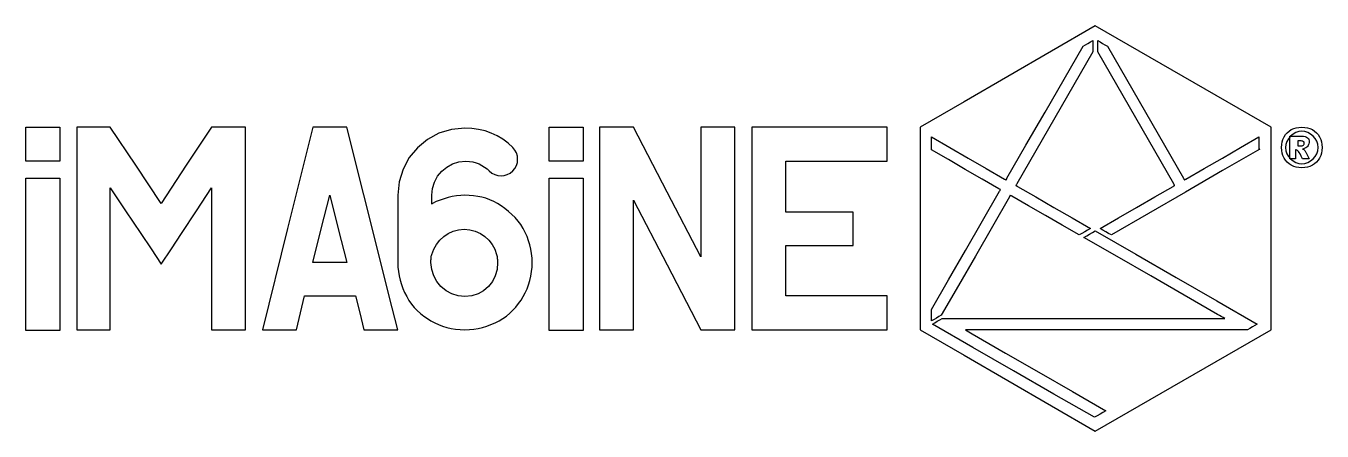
# Model space of a CAD drawing. Extents: x 1 to 46.2, y 1 to 15.1.
import ezdxf

# ---------------------------------------------------------------- set-up
doc = ezdxf.new("R2010")
doc.units = 0
doc.layers.add('Capa_1', color=7, linetype='CONTINUOUS')

msp = doc.modelspace()

# ---------------------------------------------------------------- linework, layer by layer
at = {"layer": 'Capa_1', "color": 7}
for points in [[(38.253334, 15.11111), (36.729334, 14.229166), (35.205334, 13.347221), (33.681334, 12.465277), (32.157334, 11.583332), (32.157334, 9.819444), (32.157334, 8.055552), (32.157334, 6.291663), (32.157334, 4.527774), (33.681334, 3.64583), (35.205334, 2.763885), (36.729334, 1.881941), (38.253334, 0.999996), (39.78439, 1.881941), (41.315446, 2.763885), (42.846501, 3.64583), (44.377557, 4.527774), (44.377557, 6.291663), (44.377557, 8.055552), (44.377557, 9.819444), (44.377557, 11.583332), (42.846501, 12.465277), (41.315446, 13.347221), (39.78439, 14.229166), (38.253334, 15.11111)], [(32.552446, 5.23333), (33.145112, 6.263441), (33.737779, 7.293552), (34.330446, 8.323666), (34.923112, 9.353777), (34.930168, 9.367888), (34.937223, 9.381999), (34.944279, 9.39611), (34.951334, 9.410221), (34.937223, 9.417277), (34.923112, 9.424332), (34.909001, 9.431388), (34.89489, 9.438444), (34.309279, 9.77711), (33.723668, 10.115777), (33.138057, 10.454444), (32.552446, 10.79311), (32.552446, 10.905999), (32.552446, 11.018888), (32.552446, 11.131777), (32.552446, 11.244666), (33.187446, 10.877777), (33.822446, 10.510888), (34.457446, 10.143999), (35.092446, 9.77711), (35.106557, 9.770055), (35.120668, 9.762999), (35.134779, 9.755944), (35.14889, 9.748888), (35.155946, 9.762999), (35.163001, 9.77711), (35.170057, 9.791221), (35.177112, 9.805332), (35.840334, 10.955388), (36.503557, 12.105444), (37.166779, 13.255499), (37.830001, 14.405555), (37.914668, 14.454944), (37.999334, 14.504332), (38.084001, 14.553721), (38.168668, 14.60311), (38.168668, 14.504332), (38.168668, 14.405555), (38.168668, 14.306777), (38.168668, 14.207999), (37.505446, 13.057944), (36.842223, 11.907888), (36.179001, 10.757832), (35.515779, 9.607777), (35.508723, 9.593666), (35.501668, 9.579555), (35.494612, 9.565444), (35.487557, 9.551332), (35.501668, 9.544277), (35.515779, 9.537221), (35.52989, 9.530166), (35.544001, 9.52311), (36.179001, 9.156221), (36.814001, 8.789332), (37.449001, 8.422444), (38.084001, 8.055555), (37.985223, 7.99911), (37.886446, 7.942666), (37.787668, 7.886221), (37.68889, 7.829777), (37.103279, 8.168444), (36.517668, 8.50711), (35.932057, 8.845777), (35.346446, 9.184444), (35.332334, 9.191499), (35.318223, 9.198555), (35.304112, 9.20561), (35.290001, 9.212666), (35.282946, 9.198555), (35.27589, 9.184444), (35.268834, 9.170332), (35.261779, 9.156221), (34.669112, 8.12611), (34.076446, 7.095996), (33.483779, 6.065885), (32.891112, 5.035774), (32.806446, 4.986385), (32.721779, 4.936996), (32.637112, 4.887607), (32.552446, 4.838218), (32.552446, 4.936996), (32.552446, 5.035774), (32.552446, 5.134552), (32.552446, 5.23333)], [(43.982446, 10.821332), (42.691279, 10.073444), (41.400112, 9.325555), (40.108946, 8.577666), (38.817779, 7.829777), (38.719001, 7.886221), (38.620223, 7.942666), (38.521446, 7.99911), (38.422668, 8.055555), (39.057668, 8.422444), (39.692668, 8.789332), (40.327668, 9.156221), (40.962668, 9.52311), (40.976779, 9.530166), (40.99089, 9.537221), (41.005001, 9.544277), (41.019112, 9.551332), (41.012057, 9.565444), (41.005001, 9.579555), (40.997946, 9.593666), (40.99089, 9.607777), (40.327668, 10.757832), (39.664446, 11.907888), (39.001223, 13.057944), (38.338001, 14.207999), (38.338001, 14.306777), (38.338001, 14.405555), (38.338001, 14.504332), (38.338001, 14.60311), (38.422668, 14.553721), (38.507334, 14.504332), (38.592001, 14.454944), (38.676668, 14.405555), (39.33989, 13.255499), (40.003112, 12.105444), (40.666334, 10.955388), (41.329557, 9.805332), (41.336612, 9.791221), (41.343668, 9.77711), (41.350723, 9.762999), (41.357779, 9.748888), (41.37189, 9.755944), (41.386001, 9.762999), (41.400112, 9.770055), (41.414223, 9.77711), (42.049223, 10.143999), (42.684223, 10.510888), (43.319223, 10.877777), (43.954223, 11.244666), (43.954223, 11.138832), (43.954223, 11.032999), (43.954223, 10.927166), (43.954223, 10.821332), (43.961279, 10.821332), (43.968334, 10.821332), (43.97539, 10.821332), (43.982446, 10.821332)], [(1, 11.583332), (1.592667, 11.583332), (2.185333, 11.583332), (2.185333, 10.990666), (2.185333, 10.397999), (1.592667, 10.397999), (1, 10.397999), (1, 10.990666), (1, 11.583332)], [(5.007556, 7.886221), (5.360333, 7.349996), (5.713111, 6.813774), (6.065889, 7.349996), (6.418667, 7.886221), (6.940778, 8.676444), (7.462889, 9.466666), (7.462889, 6.997218), (7.462889, 4.527774), (8.055556, 4.527774), (8.648222, 4.527774), (8.648222, 8.055555), (8.648222, 11.583332), (8.055556, 11.583332), (7.462889, 11.583332), (6.588, 10.256888), (5.713111, 8.930444), (4.824111, 10.256888), (3.935111, 11.583332), (3.356556, 11.583332), (2.778, 11.583332), (2.778, 8.055555), (2.778, 4.527774), (3.356556, 4.527774), (3.935111, 4.527774), (3.935111, 6.997218), (3.935111, 9.466666), (4.471333, 8.676444), (5.007556, 7.886221)], [(13.361333, 6.870218), (13.361333, 6.870218), (13.361333, 6.870218), (12.768667, 9.226774), (12.176, 11.583332), (11.583333, 11.583332), (10.990667, 11.583332), (10.115778, 8.055552), (9.240889, 4.527774), (9.833556, 4.527774), (10.426222, 4.527774), (10.567333, 5.120441), (10.708444, 5.713107), (11.597444, 5.713107), (12.486444, 5.713107), (12.627556, 5.120441), (12.768667, 4.527774), (13.361333, 4.527774), (13.954, 4.527774), (13.657667, 5.698996), (13.361333, 6.870218), (13.361333, 6.870218), (13.361333, 6.870218)], [(17.425333, 8.930444), (17.295798, 8.999292), (17.161632, 9.057884), (17.023497, 9.106556), (16.882056, 9.145638), (16.737968, 9.175458), (16.591896, 9.196342), (16.444501, 9.208619), (16.296444, 9.212654), (16.148388, 9.207462), (16.000993, 9.192363), (15.854921, 9.168007), (15.710833, 9.135043), (15.569391, 9.094144), (15.431257, 9.045966), (15.297091, 8.991175), (15.167556, 8.930432), (15.166342, 8.930376), (15.163144, 8.930094), (15.158623, 8.928965), (15.153442, 8.926989), (15.14826, 8.923631), (15.143739, 8.918607), (15.140541, 8.911608), (15.139328, 8.902295), (15.139328, 8.9411), (15.139328, 8.979906), (15.139328, 9.018711), (15.139328, 9.057517), (15.139328, 9.096322), (15.139328, 9.135128), (15.139328, 9.173934), (15.139328, 9.212739), (15.163635, 9.450037), (15.233254, 9.67179), (15.343221, 9.87304), (15.488577, 10.048822), (15.664359, 10.194178), (15.865608, 10.304146), (16.087362, 10.373765), (16.32466, 10.398064), (16.448959, 10.391601), (16.567636, 10.372918), (16.680359, 10.342985), (16.786799, 10.302803), (16.886624, 10.253357), (16.979504, 10.195646), (17.065108, 10.130658), (17.143105, 10.059386), (17.143105, 10.059386), (17.143105, 10.059386), (17.143105, 10.059386), (17.143105, 10.059386), (17.143105, 10.059386), (17.143105, 10.059386), (17.143105, 10.059386), (17.143105, 10.059386), (17.143105, 10.059386), (17.143105, 10.059386), (17.143105, 10.059386), (17.143105, 10.059386), (17.143105, 10.059386), (17.143105, 10.059386), (17.143105, 10.059386), (17.143105, 10.059386), (17.233835, 9.985303), (17.334487, 9.932386), (17.441753, 9.900636), (17.552327, 9.890053), (17.662901, 9.900636), (17.770168, 9.932386), (17.87082, 9.985303), (17.96155, 10.059386), (18.035634, 10.150115), (18.08855, 10.250767), (18.1203, 10.358034), (18.130884, 10.468608), (18.1203, 10.579183), (18.08855, 10.686447), (18.035634, 10.787102), (17.96155, 10.87783), (17.96155, 10.87783), (17.96155, 10.87783), (17.96155, 10.87783), (17.96155, 10.87783), (17.96155, 10.87783), (17.96155, 10.87783), (17.96155, 10.87783), (17.96155, 10.87783), (17.795083, 11.028478), (17.614063, 11.162257), (17.419815, 11.278177), (17.21366, 11.375247), (16.996922, 11.452472), (16.770924, 11.508862), (16.536988, 11.543423), (16.296438, 11.555164), (15.823054, 11.507759), (15.382743, 11.371719), (14.984766, 11.156305), (14.638382, 10.870775), (14.352853, 10.524392), (14.137438, 10.126414), (14.001398, 9.686102), (13.953993, 9.212719), (13.953993, 8.919914), (13.953993, 8.627108), (13.953993, 8.334303), (13.953993, 8.041497), (13.953993, 7.748689), (13.953993, 7.455883), (13.953993, 7.163078), (13.953993, 6.870272), (13.959229, 6.712849), (13.974717, 6.55805), (14.000128, 6.405932), (14.03513, 6.256439), (14.079393, 6.109599), (14.132585, 5.965383), (14.194377, 5.823849), (14.264436, 5.684939), (14.343646, 5.551335), (14.432446, 5.425633), (14.529846, 5.307918), (14.634853, 5.198105), (14.746474, 5.096251), (14.863717, 5.0023), (14.985591, 4.916335), (15.111103, 4.838272), (15.240748, 4.768225), (15.375686, 4.706418), (15.515915, 4.653219), (15.661436, 4.608967), (15.812248, 4.573971), (15.968353, 4.548571), (16.129748, 4.533049), (16.296436, 4.527687), (16.453863, 4.533049), (16.608644, 4.548571), (16.76078, 4.573971), (16.910269, 4.608967), (17.057113, 4.653219), (17.201311, 4.706418), (17.342863, 4.768225), (17.481769, 4.838272), (17.615384, 4.917492), (17.741061, 5.006279), (17.858801, 5.103674), (17.968604, 5.208689), (18.070469, 5.320308), (18.164395, 5.437543), (18.250386, 5.559435), (18.328437, 5.684939), (18.398496, 5.815749), (18.460288, 5.953501), (18.513479, 6.097181), (18.557743, 6.245855), (18.592744, 6.398481), (18.618144, 6.554099), (18.633638, 6.711691), (18.638887, 6.870272), (18.633638, 7.027696), (18.618144, 7.182495), (18.592744, 7.334612), (18.557743, 7.484105), (18.513479, 7.630951), (18.460288, 7.77515), (18.398496, 7.916701), (18.328437, 8.055608), (18.239856, 8.189277), (18.143669, 8.31534), (18.040206, 8.434128), (17.929798, 8.545969), (17.812774, 8.651196), (17.689467, 8.75014), (17.560207, 8.84313), (17.425333, 8.930444)], [(19.231554, 11.583332), (19.824221, 11.583332), (20.416887, 11.583332), (20.416887, 10.990666), (20.416887, 10.397999), (19.824221, 10.397999), (19.231554, 10.397999), (19.231554, 10.990666), (19.231554, 11.583332)], [(22.166668, 9.043332), (23.33789, 6.785552), (24.509112, 4.527774), (25.101779, 4.527774), (25.694446, 4.527774), (25.694446, 8.055552), (25.694446, 11.583332), (25.101779, 11.583332), (24.509112, 11.583332), (24.509112, 9.325552), (24.509112, 7.067774), (23.33789, 9.325552), (22.166668, 11.583332), (22.166668, 11.583332), (22.166668, 11.583332), (21.574001, 11.583332), (20.981334, 11.583332), (20.981334, 8.055552), (20.981334, 4.527774), (21.574001, 4.527774), (22.166668, 4.527774), (22.166668, 6.785552), (22.166668, 9.043332)], [(26.287112, 7.462885), (26.287112, 6.587996), (26.287112, 5.713107), (26.287112, 5.120441), (26.287112, 4.527774), (26.287112, 4.527774), (26.287112, 4.527774), (26.879779, 4.527774), (27.472446, 4.527774), (27.472446, 4.527774), (27.472446, 4.527774), (29.236334, 4.527774), (31.000223, 4.527774), (31.000223, 5.120441), (31.000223, 5.713107), (29.236334, 5.713107), (27.472446, 5.713107), (27.472446, 6.587996), (27.472446, 7.462885), (28.643668, 7.462885), (29.81489, 7.462885), (29.81489, 8.041444), (29.81489, 8.619999), (28.643668, 8.619999), (27.472446, 8.619999), (27.472446, 9.508999), (27.472446, 10.397999), (29.236334, 10.397999), (31.000223, 10.397999), (31.000223, 10.990666), (31.000223, 11.583332), (29.236334, 11.583332), (27.472446, 11.583332), (26.879779, 11.583332), (26.287112, 11.583332), (26.287112, 10.990666), (26.287112, 10.397999), (26.287112, 9.508999), (26.287112, 8.619999), (26.287112, 8.041444), (26.287112, 7.462885)], [(46.155557, 10.877777), (46.150251, 10.776795), (46.13439, 10.683749), (46.107946, 10.595995), (46.070904, 10.510888), (46.023279, 10.431513), (45.965071, 10.362721), (45.896279, 10.304513), (45.816904, 10.256888), (45.731797, 10.219846), (45.644043, 10.193402), (45.550997, 10.177541), (45.450015, 10.172235), (45.349033, 10.177541), (45.255987, 10.193402), (45.168233, 10.219846), (45.083126, 10.256888), (45.003751, 10.304513), (44.93496, 10.362721), (44.876751, 10.431513), (44.829126, 10.510888), (44.792085, 10.595995), (44.76564, 10.683749), (44.74978, 10.776795), (44.744474, 10.877777), (44.74978, 10.978759), (44.76564, 11.071805), (44.792085, 11.159559), (44.829126, 11.244666), (44.876751, 11.324041), (44.93496, 11.392832), (45.003751, 11.451041), (45.083126, 11.498666), (45.168233, 11.535707), (45.255987, 11.562152), (45.349033, 11.578013), (45.450015, 11.58329), (45.550997, 11.578013), (45.644043, 11.562152), (45.731797, 11.535707), (45.816904, 11.498666), (45.896279, 11.451041), (45.965071, 11.392832), (46.023279, 11.324041), (46.070904, 11.244666), (46.107946, 11.159559), (46.13439, 11.071805), (46.150251, 10.978759), (46.155557, 10.877777)], [(46.014446, 10.877777), (46.003862, 10.995074), (45.972112, 11.096499), (45.919196, 11.187338), (45.845112, 11.272888), (45.755594, 11.346971), (45.65814, 11.399888), (45.555394, 11.431638), (45.450001, 11.442221), (45.344608, 11.431638), (45.241862, 11.399888), (45.144408, 11.346971), (45.05489, 11.272888), (44.980807, 11.18337), (44.92789, 11.085916), (44.89614, 10.98317), (44.885557, 10.877777), (44.89614, 10.76048), (44.92789, 10.659055), (44.980807, 10.568216), (45.05489, 10.482666), (45.144408, 10.408582), (45.241862, 10.355666), (45.344608, 10.323916), (45.450001, 10.313332), (45.555394, 10.323916), (45.65814, 10.355666), (45.755594, 10.408582), (45.845112, 10.482666), (45.919196, 10.568216), (45.972112, 10.659055), (46.003862, 10.76048), (46.014446, 10.877777)], [(45.111334, 11.272888), (45.196001, 11.272888), (45.280668, 11.272888), (45.365334, 11.272888), (45.450001, 11.272888), (45.512618, 11.268034), (45.569946, 11.255249), (45.616687, 11.237159), (45.647557, 11.216444), (45.680187, 11.189999), (45.696951, 11.152958), (45.703132, 11.105333), (45.703979, 11.047124), (45.699124, 11.009199), (45.68634, 10.976569), (45.668249, 10.943935), (45.647534, 10.906013), (45.62109, 10.884847), (45.584048, 10.86368), (45.536423, 10.842513), (45.478215, 10.821347), (45.49893, 10.816944), (45.51702, 10.807235), (45.529805, 10.797527), (45.534659, 10.793124), (45.551423, 10.771958), (45.562882, 10.750791), (45.57434, 10.729624), (45.591104, 10.708458), (45.600812, 10.69302), (45.626382, 10.648483), (45.66254, 10.577487), (45.703993, 10.482677), (45.647548, 10.482677), (45.591104, 10.482677), (45.534659, 10.482677), (45.478215, 10.482677), (45.424415, 10.577927), (45.386493, 10.65201), (45.359145, 10.704927), (45.337104, 10.736677), (45.315937, 10.757392), (45.29477, 10.775483), (45.273604, 10.788267), (45.252437, 10.793121), (45.245382, 10.793121), (45.238326, 10.793121), (45.23127, 10.793121), (45.224215, 10.793121), (45.224215, 10.71551), (45.224215, 10.637899), (45.224215, 10.560288), (45.224215, 10.482677), (45.174826, 10.482677), (45.125437, 10.482677), (45.076048, 10.482677), (45.026659, 10.482677), (45.026659, 10.680233), (45.026659, 10.877788), (45.026659, 11.075344), (45.026659, 11.272899), (45.047826, 11.272899), (45.068993, 11.272899), (45.090159, 11.272899), (45.111334, 11.272888)], [(45.30889, 10.934221), (45.330057, 10.934221), (45.351223, 10.934221), (45.37239, 10.934221), (45.393557, 10.934221), (45.431039, 10.934786), (45.460584, 10.937862), (45.484827, 10.946244), (45.506446, 10.962556), (45.522758, 10.97932), (45.53114, 10.990779), (45.534216, 11.002237), (45.534781, 11.019001), (45.534216, 11.039716), (45.53114, 11.057806), (45.522758, 11.070591), (45.506446, 11.075445), (45.484827, 11.091758), (45.460584, 11.10014), (45.431039, 11.103216), (45.393557, 11.10378), (45.37239, 11.10378), (45.351223, 11.10378), (45.330057, 11.10378), (45.30889, 11.10378), (45.30889, 11.061447), (45.30889, 11.019114), (45.30889, 10.97678), (45.30889, 10.934221)], [(1, 9.805332), (2.185333, 9.805332), (2.185333, 4.499552), (1, 4.499552), (1, 9.805332)], [(19.231554, 9.805332), (19.824221, 9.805332), (20.416887, 9.805332), (20.416887, 7.152441), (20.416887, 4.499552), (19.824221, 4.499552), (19.231554, 4.499552), (19.231554, 7.152441), (19.231554, 9.805332)], [(10.990667, 6.870218), (11.287, 8.041444), (11.583333, 9.212666), (11.879667, 8.041444), (12.176, 6.870218), (11.583333, 6.870218), (10.990667, 6.870218)], [(16.296444, 5.684885), (16.059146, 5.709156), (15.837392, 5.77878), (15.636144, 5.888762), (15.460361, 6.034107), (15.315006, 6.209903), (15.205038, 6.411128), (15.13542, 6.632898), (15.111112, 6.87019), (15.111167, 6.911254), (15.111562, 6.950003), (15.112606, 6.986776), (15.114638, 7.021885), (15.118, 7.055667), (15.123015, 7.088461), (15.130017, 7.120606), (15.139333, 7.152412), (15.206361, 7.335857), (15.299847, 7.50344), (15.417145, 7.652476), (15.555611, 7.78036), (15.712597, 7.884429), (15.885458, 7.96204), (16.071548, 8.010546), (16.268222, 8.02731), (16.466053, 8.010546), (16.654954, 7.96204), (16.831288, 7.884429), (16.991416, 7.78036), (17.1317, 7.652476), (17.248503, 7.50344), (17.338186, 7.335857), (17.397111, 7.152412), (17.406427, 7.119449), (17.413426, 7.08451), (17.418441, 7.048244), (17.421802, 7.011301), (17.423834, 6.974358), (17.424878, 6.938093), (17.425273, 6.903154), (17.425329, 6.87019), (17.411548, 6.632898), (17.352127, 6.411128), (17.251695, 6.209903), (17.114884, 6.034107), (16.946322, 5.888762), (16.75064, 5.77878), (16.532469, 5.709156), (16.296444, 5.684885)], [(34.020001, 4.527774), (33.949446, 4.527774), (33.87889, 4.527774), (33.808334, 4.527774), (33.737779, 4.527774), (33.794223, 4.492496), (33.850668, 4.457218), (33.907112, 4.421941), (33.963557, 4.386663), (35.127723, 3.716385), (36.29189, 3.046107), (37.456057, 2.37583), (38.620223, 1.705552), (38.521446, 1.649107), (38.422668, 1.592663), (38.32389, 1.536218), (38.225112, 1.479774), (36.814001, 2.291163), (35.40289, 3.102552), (33.991779, 3.913941), (32.580668, 4.72533), (32.665334, 4.774718), (32.750001, 4.824107), (32.834668, 4.873496), (32.919334, 4.922885), (35.311168, 4.922885), (37.703001, 4.922885), (40.094834, 4.922885), (42.486668, 4.922885), (42.557223, 4.922885), (42.627779, 4.922885), (42.698334, 4.922885), (42.76889, 4.922885), (42.70539, 4.958163), (42.64189, 4.993441), (42.57839, 5.028718), (42.51489, 5.063996), (41.350723, 5.734274), (40.186557, 6.404552), (39.02239, 7.07483), (37.858223, 7.74511), (37.957001, 7.801555), (38.055779, 7.857999), (38.154557, 7.914444), (38.253334, 7.970888), (39.664446, 7.159496), (41.075557, 6.348107), (42.486668, 5.536718), (43.897779, 4.72533), (43.813112, 4.675941), (43.728446, 4.626552), (43.643779, 4.577163), (43.559112, 4.527774), (41.174334, 4.527774), (38.789557, 4.527774), (36.404779, 4.527774), (34.020001, 4.527774)]]:
    msp.add_lwpolyline(points, close=True, dxfattribs=at)

doc.saveas('drawing.dxf')
